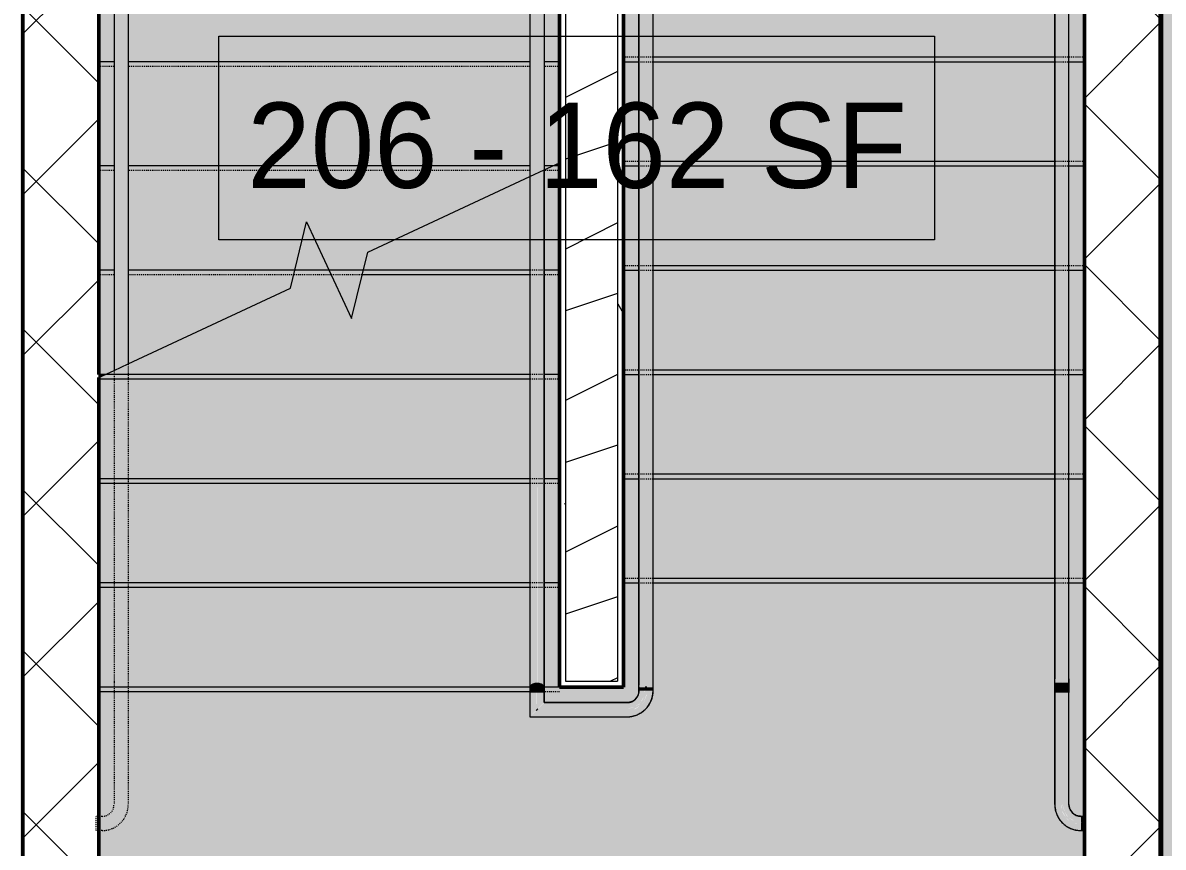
# Model space of a CAD drawing. Header units: inches. Extents: x -4218 to -1814, y 9706 to 12426.
# Drawn here: x -2640.3 to -2520, y 10052.7 to 10139.7 of the extents above; entities that cross this region are included whole.
import ezdxf

# ---------------------------------------------------------------- set-up
doc = ezdxf.new("R2010")
doc.units = ezdxf.units.IN
doc.header["$MEASUREMENT"] = 0
doc.linetypes.add('Overhead 1_16_', pattern=[0.101562, 0.0625, -0.039062])
for name, color, linetype, lineweight in [('0-1', 7, 'Continuous', 5), ('0-5', 7, 'Continuous', 9), ('A-AREA-IDEN', 2, 'Continuous', 9), ('A-FLOR-HRAL-1', 7, 'Continuous', 9), ('A-FLOR-HRAL-4', 7, 'Overhead 1_16_', 9), ('A-WALL', 113, 'Continuous', 13), ('A-WALL-10', 113, 'Continuous', 5), ('A-WALL-11', 113, 'Continuous', 50), ('A-WALL-3', 250, 'Continuous', 50), ('A-WALL-4', 10, 'Continuous', 13), ('A-WALL-PATT-1', 7, 'Continuous', 9), ('A-WALL-PATT-2', 53, 'Continuous', 9), ('A-WALL-PATT-5', 45, 'Continuous', 9), ('A-WALL-PATT-6', 111, 'Continuous', 9), ('I-WALL-1', 250, 'Continuous', 50), ('S-STRS-1', 41, 'Continuous', 5), ('S-STRS-2', 21, 'Continuous', 5), ('S-STRS-3', 7, 'Continuous', 9), ('S-STRS-4', 7, 'Overhead 1_16_', 9), ('S-STRS-MBND-1', 7, 'Overhead 1_16_', 9), ('S-STRS-MBND-2', 7, 'Continuous', 9)]:
    doc.layers.add(name, color=color, linetype=linetype, lineweight=lineweight)
doc.styles.add('Century Gothic', font='ufonts.com_century-gothic.ttf', dxfattribs={"height": 9})
pattern_1 = [(45, (0, 0), (-8.485281, 8.485281), []), (135, (0, 0), (-8.485281, -8.485281), [])]
pattern_2 = [(0, (0, 0), (30.72, 7.68), [1.267, -21.773, 1.267, -21.773, -122.88]), (0, (0, 0), (30.72, 7.68), [-46.08, 1.267, -44.813, 1.267, -21.773, -53.76]), (0, (0, 0), (30.72, 7.68), [-115.2, 1.267, -14.093, 1.267, -37.133]), (120, (11.52, 3.84), (-22.011075, 22.7643004), [1.267, -21.773, 1.267, -21.773, -122.88]), (120, (11.52, 3.84), (-22.011075, 22.7643004), [-46.08, 1.267, -44.813, 1.267, -21.773, -53.76]), (120, (11.52, 3.84), (-22.011075, 22.7643004), [-115.2, 1.267, -14.093, 1.267, -37.133]), (240, (15.36, 19.2), (-8.708925, -30.4443004), [1.267, -21.773, 1.267, -21.773, -122.88]), (240, (15.36, 19.2), (-8.708925, -30.4443004), [-46.08, 1.267, -44.813, 1.267, -21.773, -53.76]), (240, (15.36, 19.2), (-8.708925, -30.4443004), [-115.2, 1.267, -14.093, 1.267, -37.133])]

# ---------------------------------------------------------------- blocks, each defined once
blk = doc.blocks.new('Top Rail Type - Top Rail_Internal_-2385019-FLOOR PLAN - 2ND FLOOR')
at = {"layer": 'A-FLOR-HRAL-1'}
for points in [[(-2574.57, 10080.59), (-2574.5, 10080.59), (-2574.5, 10179.11), (-2573.82, 10179.12), (-2573.85, 10179.4), (-2574.04, 10179.22), (-2574.38, 10179.12), (-2574.77, 10179.12), (-2575.1, 10179.22), (-2575.3, 10179.4), (-2575.32, 10179.4), (-2575.3, 10179.11), (-2574.65, 10179.11), (-2574.65, 10080.59)], [(-2574.57, 10069.59), (-2574.5, 10069.63), (-2574.5, 10080.59), (-2574.65, 10080.59), (-2574.65, 10069.59)], [(-2585.34, 10069.02), (-2585.32, 10069.02), (-2585.39, 10069.83), (-2585.54, 10069.96), (-2585.88, 10070.06), (-2586.27, 10070.06), (-2586.6, 10069.96), (-2586.8, 10069.78), (-2586.82, 10069.59), (-2586.76, 10069.02), (-2585.35, 10069.02)], [(-2586.16, 10067.12), (-2585.98, 10067.33), (-2585.98, 10069.02), (-2586.16, 10069.02), (-2586.16, 10067.15)], [(-2574.49, 10069.21), (-2574.5, 10069.59), (-2574.66, 10069.59), (-2574.63, 10069.21), (-2574.57, 10069.21)], [(-2576.57, 10067.12), (-2576.57, 10067.31), (-2585.98, 10067.31), (-2586.16, 10067.12), (-2577.77, 10067.12)]]:
    blk.add_hatch(color=256, dxfattribs=at).paths.add_polyline_path(points, flags=0)
h = blk.add_hatch(color=256, dxfattribs=at)
h.paths.add_polyline_path([(-2585.7, 10070.07), (-2586, 10070.07), (-2586, 10123.86), (-2586.15, 10123.78), (-2586.15, 10070.07), (-2586.82, 10070.06), (-2586.8, 10069.78), (-2586.6, 10069.96), (-2586.27, 10070.06), (-2585.88, 10070.06), (-2585.7, 10070.02)], flags=0)
h.paths.add_polyline_path([(-2585.32, 10069.68), (-2585.35, 10070.07), (-2585.7, 10070.06), (-2585.7, 10070.02), (-2585.42, 10069.88), (-2585.35, 10069.78)], flags=0)
h = blk.add_hatch(color=256, dxfattribs=at)
h.paths.add_polyline_path([(-2574.63, 10067.27), (-2574.31, 10067.72), (-2574.62, 10067.29)], flags=0)
h.paths.add_polyline_path([(-2575.52, 10066.67), (-2574.7, 10067.21), (-2574.97, 10067.04), (-2575.51, 10066.68)], flags=0)
h.paths.add_polyline_path([(-2576.26, 10067.13), (-2576.05, 10067.16), (-2575.16, 10067.65), (-2575.15, 10067.67), (-2574.79, 10068.07), (-2574.76, 10068.19), (-2574.49, 10068.9), (-2574.49, 10069.21), (-2574.66, 10069.21), (-2574.88, 10068.41), (-2575.01, 10068.16), (-2575.09, 10068.07), (-2575.26, 10067.79), (-2575.79, 10067.52), (-2576.13, 10067.39), (-2576.34, 10067.36), (-2576.57, 10067.31), (-2576.57, 10067.13), (-2576.26, 10067.13)], flags=0)
for p, q in [((-2575.32, 10179.5), (-2575.32, 10080.98)), ((-2573.82, 10080.98), (-2573.82, 10179.5)), ((-2586.82, 10123.47), (-2586.82, 10069.68)), ((-2585.32, 10069.68), (-2585.32, 10124.17)), ((-2575.32, 10080.98), (-2575.32, 10069.8)), ((-2573.82, 10069.8), (-2573.82, 10080.98)), ((-2586.82, 10069.02), (-2586.82, 10066.46)), ((-2585.32, 10067.96), (-2585.32, 10069.02)), ((-2575.32, 10069.61), (-2575.32, 10069.21)), ((-2573.82, 10069.21), (-2573.82, 10069.61)), ((-2576.57, 10067.96), (-2585.32, 10067.96)), ((-2586.82, 10066.46), (-2576.57, 10066.46))]:
    blk.add_line(p, q, dxfattribs=at)
at = {"layer": 'A-FLOR-HRAL-1', "flags": 128}
for points in [[(-2586.82, 10069.68), (-2586.82, 10069.64), (-2586.82, 10069.59), (-2586.82, 10069.55), (-2586.82, 10069.5), (-2586.82, 10069.45), (-2586.82, 10069.41), (-2586.82, 10069.36), (-2586.82, 10069.31), (-2586.82, 10069.26), (-2586.82, 10069.21), (-2586.82, 10069.16), (-2586.82, 10069.11), (-2586.82, 10069.06), (-2586.82, 10069.02)], [(-2585.32, 10069.02), (-2585.32, 10069.07), (-2585.32, 10069.12), (-2585.32, 10069.17), (-2585.32, 10069.22), (-2585.32, 10069.27), (-2585.32, 10069.32), (-2585.32, 10069.37), (-2585.32, 10069.41), (-2585.32, 10069.46), (-2585.32, 10069.51), (-2585.32, 10069.55), (-2585.32, 10069.6), (-2585.32, 10069.64), (-2585.32, 10069.68)], [(-2576.57, 10066.46), (-2576.46, 10066.47), (-2576.35, 10066.47), (-2576.24, 10066.48), (-2576.14, 10066.5), (-2576.03, 10066.52), (-2575.92, 10066.54), (-2575.81, 10066.57), (-2575.71, 10066.6), (-2575.6, 10066.64), (-2575.5, 10066.68), (-2575.4, 10066.73), (-2575.3, 10066.78), (-2575.21, 10066.83), (-2575.11, 10066.88), (-2575.02, 10066.94), (-2574.93, 10067.01), (-2574.84, 10067.08), (-2574.76, 10067.15), (-2574.68, 10067.22), (-2574.6, 10067.3), (-2574.53, 10067.38), (-2574.45, 10067.46), (-2574.39, 10067.55), (-2574.32, 10067.64), (-2574.26, 10067.73), (-2574.2, 10067.82), (-2574.15, 10067.92), (-2574.1, 10068.02), (-2574.05, 10068.12), (-2574.01, 10068.22), (-2573.97, 10068.32), (-2573.94, 10068.43), (-2573.91, 10068.53), (-2573.88, 10068.64), (-2573.86, 10068.75), (-2573.85, 10068.86), (-2573.84, 10068.97), (-2573.83, 10069.07), (-2573.82, 10069.18), (-2573.82, 10069.21)], [(-2575.32, 10069.21), (-2575.32, 10069.16), (-2575.33, 10069.11), (-2575.33, 10069.06), (-2575.34, 10069.02), (-2575.35, 10068.97), (-2575.36, 10068.92), (-2575.37, 10068.87), (-2575.39, 10068.82), (-2575.4, 10068.77), (-2575.42, 10068.73), (-2575.44, 10068.68), (-2575.46, 10068.64), (-2575.49, 10068.59), (-2575.51, 10068.55), (-2575.54, 10068.51), (-2575.57, 10068.47), (-2575.6, 10068.43), (-2575.63, 10068.39), (-2575.67, 10068.35), (-2575.7, 10068.32), (-2575.74, 10068.28), (-2575.78, 10068.25), (-2575.82, 10068.22), (-2575.86, 10068.19), (-2575.9, 10068.16), (-2575.94, 10068.14), (-2575.98, 10068.11), (-2576.03, 10068.09), (-2576.07, 10068.07), (-2576.12, 10068.05), (-2576.17, 10068.03), (-2576.22, 10068.02), (-2576.26, 10068), (-2576.31, 10067.99), (-2576.36, 10067.98), (-2576.41, 10067.98), (-2576.46, 10067.97), (-2576.51, 10067.97), (-2576.56, 10067.96), (-2576.57, 10067.96)]]:
    blk.add_lwpolyline(points, dxfattribs=at)
at = {"layer": 'A-FLOR-HRAL-1'}
blk.add_open_spline([(-2574.5, 10069.59), (-2574.52, 10069.59), (-2574.57, 10069.59), (-2574.63, 10069.59), (-2574.65, 10069.59)], degree=3, dxfattribs=at)
blk.add_open_spline([(-2586.17, 10067.12), (-2586.15, 10067.14), (-2586.12, 10067.17), (-2586.07, 10067.21), (-2586.03, 10067.26), (-2586, 10067.29), (-2585.98, 10067.31)], degree=3, knots=[0.46086968, 0.46086968, 0.46086968, 0.46086968, 0.47916667, 0.5, 0.52083333, 0.53913032, 0.53913032, 0.53913032, 0.53913032], dxfattribs=at)
blk = doc.blocks.new('Top Rail Type - Top Rail_Internal_-V248-FLOOR PLAN - 2ND FLOOR')
at = {"layer": 'A-FLOR-HRAL-1'}
h = blk.add_hatch(color=256, dxfattribs=at)
h.paths.add_polyline_path([(-2573.82, 10069.59), (-2573.82, 10179.11), (-2574.5, 10179.11), (-2574.5, 10069.59), (-2574.38, 10069.59)], flags=0)
h.paths.add_polyline_path([(-2574.65, 10069.59), (-2574.67, 10179.11), (-2575.32, 10179.11), (-2575.32, 10069.59), (-2574.77, 10069.59)], flags=0)
h = blk.add_hatch(color=256, dxfattribs=at)
h.paths.add_polyline_path([(-2586.15, 10070.07), (-2586.15, 10123.78), (-2586.82, 10123.47), (-2586.82, 10070.07), (-2586.16, 10070.07)], flags=0)
h.paths.add_polyline_path([(-2585.32, 10070.07), (-2585.32, 10124.17), (-2586, 10123.86), (-2585.98, 10070.07)], flags=0)
h = blk.add_hatch(color=256, dxfattribs=at)
h.paths.add_polyline_path([(-2586.82, 10066.46), (-2586.16, 10067.15), (-2586.17, 10069.02), (-2586.82, 10069.02), (-2586.82, 10066.5)], flags=0)
h.paths.add_polyline_path([(-2585.98, 10067.31), (-2585.32, 10067.99), (-2585.32, 10069.02), (-2585.98, 10069.02), (-2585.98, 10067.33)], flags=0)
h = blk.add_hatch(color=256, dxfattribs=at)
h.paths.add_polyline_path([(-2576.57, 10066.46), (-2575.51, 10066.68), (-2574.62, 10067.29), (-2574.03, 10068.16), (-2573.82, 10069.21), (-2574.49, 10069.21), (-2574.52, 10068.69), (-2574.76, 10068.19), (-2574.73, 10068.16), (-2574.94, 10067.87), (-2575.49, 10067.41), (-2575.67, 10067.32), (-2575.84, 10067.26), (-2576.13, 10067.13), (-2576.57, 10067.13), (-2576.57, 10066.56)], flags=0)
h.paths.add_polyline_path([(-2576.57, 10067.31), (-2575.79, 10067.52), (-2575.22, 10067.86), (-2574.77, 10068.66), (-2574.73, 10068.8), (-2574.7, 10069.04), (-2574.7, 10069.21), (-2575.32, 10069.21), (-2575.49, 10068.59), (-2575.95, 10068.13), (-2576.57, 10067.96), (-2576.57, 10067.35)], flags=0)
h = blk.add_hatch(color=256, dxfattribs=at)
h.paths.add_polyline_path([(-2574.38, 10069.21), (-2573.82, 10069.21), (-2573.82, 10069.59), (-2574.49, 10069.59), (-2574.49, 10069.21)], flags=0)
h.paths.add_polyline_path([(-2574.66, 10069.21), (-2574.66, 10069.59), (-2575.32, 10069.59), (-2575.32, 10069.21), (-2574.7, 10069.21)], flags=0)
h = blk.add_hatch(color=256, dxfattribs=at)
h.paths.add_polyline_path([(-2577.77, 10066.46), (-2576.57, 10066.46), (-2576.57, 10067.12), (-2586.16, 10067.12), (-2586.82, 10066.46), (-2580.55, 10066.46)], flags=0)
h.paths.add_polyline_path([(-2585.98, 10067.31), (-2576.57, 10067.31), (-2576.57, 10067.96), (-2585.32, 10067.96)], flags=0)
for p, q in [((-2575.32, 10069.59), (-2575.32, 10179.11)), ((-2573.82, 10069.59), (-2573.82, 10179.11)), ((-2586.82, 10123.47), (-2586.82, 10070.07)), ((-2585.32, 10124.17), (-2585.32, 10070.07)), ((-2586.82, 10070.07), (-2586.82, 10069.02)), ((-2586.82, 10069.02), (-2586.82, 10066.46)), ((-2585.32, 10070.07), (-2585.32, 10069.02)), ((-2585.32, 10069.02), (-2585.32, 10067.96)), ((-2575.32, 10069.21), (-2575.32, 10069.59)), ((-2573.82, 10069.21), (-2573.82, 10069.59)), ((-2585.32, 10067.96), (-2576.57, 10067.96)), ((-2586.82, 10066.46), (-2576.57, 10066.46))]:
    blk.add_line(p, q, dxfattribs=at)
for radius in [2.75, 1.25]:
    blk.add_arc((-2576.57, 10069.21), radius, 270, 0, dxfattribs=at)
blk = doc.blocks.new('Top Rail Type - Top Rail_Internal_-V252-FLOOR PLAN - 2ND FLOOR')
at = {"layer": 'A-FLOR-HRAL-1'}
blk.add_hatch(color=256, dxfattribs=at).paths.add_polyline_path([(-2586.82, 10123.47), (-2585.32, 10124.17), (-2585.32, 10179.1), (-2586, 10179.09), (-2585.97, 10160.57), (-2586.18, 10160.59), (-2586.15, 10178.76), (-2586.17, 10179.1), (-2586.82, 10179.1), (-2586.82, 10124.04)], flags=0)
for p, q in [((-2586.82, 10179.1), (-2586.82, 10123.47)), ((-2585.32, 10179.1), (-2585.32, 10124.17)), ((-2586.82, 10123.47), (-2585.32, 10124.17))]:
    blk.add_line(p, q, dxfattribs=at)
at = {"layer": 'A-FLOR-HRAL-4'}
for p, q in [((-2575.32, 10069.59), (-2575.32, 10168.1)), ((-2573.82, 10069.59), (-2573.82, 10168.1)), ((-2586.82, 10123.47), (-2586.82, 10070.08)), ((-2585.32, 10124.17), (-2585.32, 10070.08)), ((-2586.82, 10070.08), (-2586.82, 10069.01)), ((-2586.82, 10069.01), (-2586.82, 10066.46)), ((-2585.32, 10070.08), (-2585.32, 10069.01)), ((-2585.32, 10069.01), (-2585.32, 10067.96)), ((-2575.32, 10069.21), (-2575.32, 10069.59)), ((-2573.82, 10069.21), (-2573.82, 10069.59)), ((-2585.32, 10067.96), (-2576.57, 10067.96)), ((-2586.82, 10066.46), (-2576.57, 10066.46))]:
    blk.add_line(p, q, dxfattribs=at)
for radius in [2.75, 1.25]:
    blk.add_arc((-2576.57, 10069.21), radius, 270, 0, dxfattribs=at)
blk = doc.blocks.new('Top Rail Type - Top Rail_Internal_-V253-FLOOR PLAN - 2ND FLOOR')
at = {"layer": 'A-FLOR-HRAL-1'}
blk.add_hatch(color=256, dxfattribs=at).paths.add_polyline_path([(-2630.7, 10103.01), (-2629.2, 10103.71), (-2629.2, 10179.1), (-2629.87, 10179.09), (-2629.84, 10160.57), (-2630.06, 10160.58), (-2630.03, 10178.76), (-2630.05, 10179.1), (-2630.7, 10179.1), (-2630.7, 10108.38)], flags=0)
for p, q in [((-2630.7, 10179.1), (-2630.7, 10103.01)), ((-2629.2, 10179.1), (-2629.2, 10103.71)), ((-2630.7, 10103.01), (-2629.2, 10103.71))]:
    blk.add_line(p, q, dxfattribs=at)
at = {"layer": 'A-FLOR-HRAL-4'}
for p, q in [((-2630.7, 10103.01), (-2630.7, 10070.08)), ((-2629.2, 10103.71), (-2629.2, 10070.08)), ((-2630.7, 10070.08), (-2630.7, 10069.01)), ((-2630.7, 10069.01), (-2630.7, 10057.21)), ((-2629.2, 10070.08), (-2629.2, 10069.01)), ((-2629.2, 10069.01), (-2629.2, 10057.21)), ((-2632.57, 10054.46), (-2632.57, 10055.96)), ((-2631.95, 10055.96), (-2632.57, 10055.96)), ((-2631.95, 10054.46), (-2632.57, 10054.46))]:
    blk.add_line(p, q, dxfattribs=at)
for radius in [1.25, 2.75]:
    blk.add_arc((-2631.95, 10057.21), radius, 270, 0, dxfattribs=at)
blk = doc.blocks.new('Top Rail Type - Top Rail_Internal_-2374953-FLOOR PLAN - 2ND FLOOR')
at = {"layer": 'A-FLOR-HRAL-1'}
for points in [[(-2530.7, 10070.07), (-2530.62, 10070.09), (-2530.62, 10179.11), (-2529.95, 10179.12), (-2529.97, 10179.4), (-2530.17, 10179.22), (-2530.5, 10179.12), (-2530.89, 10179.12), (-2531.23, 10179.22), (-2531.42, 10179.4), (-2531.45, 10179.4), (-2531.42, 10179.11), (-2530.78, 10179.11), (-2530.78, 10070.08)], [(-2529.95, 10069.02), (-2529.99, 10070.07), (-2531.45, 10070.07), (-2531.42, 10069.02), (-2529.96, 10069.02)], [(-2530.61, 10057.21), (-2530.61, 10069.02), (-2530.79, 10069.02), (-2530.79, 10057.21), (-2530.7, 10057.21)], [(-2528.99, 10055.12), (-2528.7, 10055.13), (-2528.7, 10055.31), (-2529.5, 10055.52), (-2529.78, 10055.68), (-2529.95, 10055.8), (-2530.17, 10055.98), (-2530.39, 10056.43), (-2530.52, 10056.77), (-2530.55, 10056.97), (-2530.64, 10057.21), (-2530.78, 10057.21), (-2530.75, 10056.68), (-2530.26, 10055.8), (-2530.24, 10055.79), (-2529.85, 10055.44), (-2529.72, 10055.4), (-2529.01, 10055.12)], [(-2528.37, 10055.12), (-2528.32, 10055.14), (-2528.32, 10055.31), (-2528.7, 10055.27), (-2528.7, 10055.12)]]:
    blk.add_hatch(color=256, dxfattribs=at).paths.add_polyline_path(points, flags=0)
for p, q in [((-2531.45, 10179.5), (-2531.45, 10070.47)), ((-2529.95, 10070.47), (-2529.95, 10179.5)), ((-2531.45, 10069.02), (-2531.45, 10057.21)), ((-2529.95, 10057.21), (-2529.95, 10069.02)), ((-2528.32, 10055.96), (-2528.7, 10055.96)), ((-2528.7, 10054.46), (-2528.32, 10054.46))]:
    blk.add_line(p, q, dxfattribs=at)
at = {"layer": 'A-FLOR-HRAL-1', "flags": 128}
for points in [[(-2531.45, 10069.02), (-2531.45, 10069.13), (-2531.45, 10069.24), (-2531.45, 10069.35), (-2531.45, 10069.46), (-2531.45, 10069.57), (-2531.45, 10069.67), (-2531.45, 10069.78), (-2531.45, 10069.89), (-2531.45, 10069.99), (-2531.45, 10070.09), (-2531.45, 10070.19), (-2531.45, 10070.29), (-2531.45, 10070.39), (-2531.45, 10070.47)], [(-2529.95, 10070.47), (-2529.95, 10070.37), (-2529.95, 10070.28), (-2529.95, 10070.18), (-2529.95, 10070.08), (-2529.95, 10069.97), (-2529.95, 10069.87), (-2529.95, 10069.76), (-2529.95, 10069.66), (-2529.95, 10069.55), (-2529.95, 10069.44), (-2529.95, 10069.33), (-2529.95, 10069.22), (-2529.95, 10069.11), (-2529.95, 10069.02)], [(-2531.45, 10057.21), (-2531.45, 10057.1), (-2531.44, 10056.99), (-2531.43, 10056.89), (-2531.41, 10056.78), (-2531.39, 10056.67), (-2531.37, 10056.56), (-2531.34, 10056.45), (-2531.31, 10056.35), (-2531.27, 10056.25), (-2531.23, 10056.14), (-2531.19, 10056.04), (-2531.14, 10055.94), (-2531.09, 10055.85), (-2531.03, 10055.75), (-2530.97, 10055.66), (-2530.9, 10055.57), (-2530.84, 10055.49), (-2530.77, 10055.4), (-2530.69, 10055.32), (-2530.61, 10055.24), (-2530.53, 10055.17), (-2530.45, 10055.09), (-2530.36, 10055.03), (-2530.28, 10054.96), (-2530.18, 10054.9), (-2530.09, 10054.84), (-2529.99, 10054.79), (-2529.9, 10054.74), (-2529.8, 10054.69), (-2529.7, 10054.65), (-2529.59, 10054.61), (-2529.49, 10054.58), (-2529.38, 10054.55), (-2529.27, 10054.53), (-2529.17, 10054.5), (-2529.06, 10054.49), (-2528.95, 10054.48), (-2528.84, 10054.47), (-2528.73, 10054.46), (-2528.7, 10054.46)], [(-2528.7, 10055.96), (-2528.75, 10055.97), (-2528.8, 10055.97), (-2528.85, 10055.97), (-2528.9, 10055.98), (-2528.95, 10055.99), (-2529, 10056), (-2529.04, 10056.01), (-2529.09, 10056.03), (-2529.14, 10056.04), (-2529.19, 10056.06), (-2529.23, 10056.08), (-2529.28, 10056.11), (-2529.32, 10056.13), (-2529.36, 10056.16), (-2529.4, 10056.18), (-2529.45, 10056.21), (-2529.48, 10056.24), (-2529.52, 10056.27), (-2529.56, 10056.31), (-2529.6, 10056.34), (-2529.63, 10056.38), (-2529.66, 10056.42), (-2529.69, 10056.46), (-2529.72, 10056.5), (-2529.75, 10056.54), (-2529.78, 10056.58), (-2529.8, 10056.63), (-2529.82, 10056.67), (-2529.84, 10056.72), (-2529.86, 10056.76), (-2529.88, 10056.81), (-2529.9, 10056.86), (-2529.91, 10056.9), (-2529.92, 10056.95), (-2529.93, 10057), (-2529.94, 10057.05), (-2529.94, 10057.1), (-2529.95, 10057.15), (-2529.95, 10057.2), (-2529.95, 10057.21)]]:
    blk.add_lwpolyline(points, dxfattribs=at)
blk = doc.blocks.new('Top Rail Type - Top Rail_Internal_-V257-FLOOR PLAN - 2ND FLOOR')
at = {"layer": 'A-FLOR-HRAL-1'}
h = blk.add_hatch(color=256, dxfattribs=at)
h.paths.add_polyline_path([(-2530.8, 10070.07), (-2530.78, 10070.07), (-2530.79, 10179.11), (-2531.45, 10179.11), (-2531.45, 10070.07)], flags=0)
h.paths.add_polyline_path([(-2530.62, 10070.07), (-2529.95, 10070.07), (-2529.95, 10179.11), (-2530.62, 10179.11), (-2530.62, 10070.47)], flags=0)
h = blk.add_hatch(color=256, dxfattribs=at)
h.paths.add_polyline_path([(-2531.45, 10057.21), (-2530.79, 10057.21), (-2530.8, 10069.02), (-2531.45, 10069.02), (-2531.45, 10058.11)], flags=0)
h.paths.add_polyline_path([(-2530.55, 10057.21), (-2529.95, 10057.21), (-2529.95, 10069.02), (-2530.61, 10069.02), (-2530.61, 10057.21), (-2530.56, 10057.21)], flags=0)
h = blk.add_hatch(color=256, dxfattribs=at)
h.paths.add_polyline_path([(-2528.7, 10054.46), (-2528.7, 10055.12), (-2529.23, 10055.16), (-2529.23, 10055.2), (-2530.02, 10055.56), (-2530.34, 10055.91), (-2530.58, 10056.27), (-2530.65, 10056.48), (-2530.78, 10056.8), (-2530.78, 10057.21), (-2531.45, 10057.21), (-2531.23, 10056.15), (-2530.64, 10055.27), (-2529.75, 10054.67), (-2529.01, 10054.53)], flags=0)
h.paths.add_polyline_path([(-2528.7, 10055.31), (-2528.7, 10055.96), (-2529.32, 10056.13), (-2529.78, 10056.59), (-2529.95, 10057.21), (-2530.61, 10057.21), (-2530.39, 10056.43), (-2530.05, 10055.86), (-2529.25, 10055.41), (-2529.14, 10055.38), (-2528.87, 10055.34)], flags=0)
h = blk.add_hatch(color=256, dxfattribs=at)
h.paths.add_polyline_path([(-2528.7, 10054.46), (-2528.32, 10054.46), (-2528.32, 10055.12), (-2528.7, 10055.12), (-2528.7, 10054.6)], flags=0)
h.paths.add_polyline_path([(-2528.32, 10055.31), (-2528.32, 10055.96), (-2528.7, 10055.96), (-2528.7, 10055.31), (-2528.4, 10055.31)], flags=0)
for p, q in [((-2531.45, 10070.07), (-2531.45, 10179.11)), ((-2529.95, 10070.07), (-2529.95, 10179.11)), ((-2531.45, 10069.02), (-2531.45, 10070.07)), ((-2531.45, 10057.21), (-2531.45, 10069.02)), ((-2529.95, 10069.02), (-2529.95, 10070.07)), ((-2529.95, 10057.21), (-2529.95, 10069.02)), ((-2528.32, 10055.96), (-2528.7, 10055.96)), ((-2528.32, 10054.46), (-2528.7, 10054.46))]:
    blk.add_line(p, q, dxfattribs=at)
for radius in [2.75, 1.25]:
    blk.add_arc((-2528.7, 10057.21), radius, 180, 270, dxfattribs=at)
blk = doc.blocks.new('CTR - 1st Phase -Stairs _ Elevators_rvt-1-FLOOR PLAN - 2ND FLOOR')
at = {"layer": 'A-WALL-PATT-1'}
h = blk.add_hatch(dxfattribs=at)
h.set_pattern_fill('FP_1', color=256, style=0, pattern_type=2)
h.set_pattern_definition(pattern_2)
h.paths.add_polyline_path([(-2583.7, 10069.59), (-2583.07, 10069.59), (-2583.07, 10191.21), (-2583.7, 10191.21), (-2583.7, 10078.22)], flags=0)
h = blk.add_hatch(dxfattribs=at)
h.set_pattern_fill('FP_1', color=256, style=0, pattern_type=2)
h.set_pattern_definition(pattern_2)
h.paths.add_polyline_path([(-2583.07, 10069.59), (-2576.95, 10069.59), (-2576.95, 10191.21), (-2583.07, 10191.21), (-2583.07, 10190.59), (-2577.57, 10190.59), (-2577.57, 10070.21), (-2583.07, 10070.21)], flags=0)
at = {"layer": 'A-WALL-PATT-2'}
h = blk.add_hatch(dxfattribs=at)
h.set_pattern_fill('FP_48', color=256, style=0, pattern_type=2)
h.set_pattern_definition([(216.87, (6.397, 15.994), (47.9809429, 31.9870857), [7.997, -71.971]), (206.565, (15.994, 11.196), (-15.993714, -15.9941327), [17.881, -17.881]), (198.435, (15.994, 3.199), (-31.9867405, -15.9938803), [10.115, -40.461])])
h.paths.add_polyline_path([(-2577.57, 10070.21), (-2577.57, 10190.59), (-2583.07, 10190.59), (-2583.07, 10070.21), (-2577.77, 10070.21)], flags=0)
at = {"layer": 'A-WALL-PATT-5'}
h = blk.add_hatch(dxfattribs=at)
h.set_pattern_fill('FP_47', color=256, style=0, pattern_type=2)
h.set_pattern_definition(pattern_1)
h.paths.add_polyline_path([(-2632.32, 10021.59), (-2632.32, 10253.59), (-2640.32, 10253.59), (-2640.32, 10021.59)], flags=0)
h = blk.add_hatch(dxfattribs=at)
h.set_pattern_fill('FP_47', color=256, style=0, pattern_type=2)
h.set_pattern_definition(pattern_1)
h.paths.add_polyline_path([(-2520.32, 10021.59), (-2520.32, 10253.59), (-2528.32, 10253.59), (-2528.32, 10021.59)], flags=0)
at = {"layer": 'S-STRS-1'}
h = blk.add_hatch(color=256, dxfattribs=at)
h.paths.add_polyline_path([(-2619.98, 10021.59), (-2528.32, 10021.59), (-2528.32, 10054.46), (-2528.83, 10054.49), (-2529.85, 10054.73), (-2530.56, 10055.2), (-2530.72, 10055.37), (-2530.96, 10055.72), (-2531.26, 10056.26), (-2531.45, 10057.21), (-2531.45, 10080.59), (-2573.82, 10080.59), (-2573.85, 10069.09), (-2574.09, 10068.06), (-2574.59, 10067.32), (-2574.78, 10067.14), (-2575.08, 10066.95), (-2575.62, 10066.65), (-2576.57, 10066.46), (-2586.82, 10066.5), (-2586.82, 10069.59), (-2632.32, 10069.59), (-2632.32, 10021.59)], flags=0)
h.paths.add_polyline_path([(-2528.7, 10055.96), (-2528.32, 10056.01), (-2528.32, 10080.59), (-2529.95, 10080.59), (-2529.91, 10057.05), (-2529.72, 10056.53), (-2529.24, 10056.11), (-2528.86, 10056.01)], flags=0)
h.paths.add_polyline_path([(-2577.77, 10067.96), (-2576.41, 10068.01), (-2575.89, 10068.19), (-2575.47, 10068.67), (-2575.32, 10069.21), (-2575.32, 10080.59), (-2576.95, 10080.59), (-2576.95, 10069.59), (-2585.33, 10069.59), (-2585.32, 10069.02), (-2585.32, 10067.96), (-2578.82, 10067.96)], flags=0)
at = {"layer": 'S-STRS-2'}
h = blk.add_hatch(color=256, dxfattribs=at)
h.paths.add_polyline_path([(-2632.32, 10135.59), (-2630.7, 10135.59), (-2630.7, 10146.59), (-2632.32, 10146.59)], flags=0)
h.paths.add_polyline_path([(-2629.2, 10135.59), (-2586.82, 10135.59), (-2586.82, 10146.59), (-2629.2, 10146.59)], flags=0)
h.paths.add_polyline_path([(-2583.7, 10135.59), (-2583.7, 10146.59), (-2585.32, 10146.59), (-2585.32, 10135.59), (-2584.42, 10135.59)], flags=0)
h = blk.add_hatch(color=256, dxfattribs=at)
h.paths.add_polyline_path([(-2569.33, 10135.59), (-2531.45, 10135.59), (-2531.45, 10146.59), (-2573.82, 10146.59), (-2573.82, 10135.59)], flags=0)
h.paths.add_polyline_path([(-2575.32, 10135.59), (-2575.32, 10146.59), (-2576.95, 10146.59), (-2576.95, 10135.59)], flags=0)
h.paths.add_polyline_path([(-2528.32, 10135.59), (-2528.32, 10146.59), (-2529.95, 10146.59), (-2529.95, 10135.59)], flags=0)
h = blk.add_hatch(color=256, dxfattribs=at)
h.paths.add_polyline_path([(-2619.98, 10124.59), (-2586.82, 10124.59), (-2586.82, 10135.59), (-2629.2, 10135.59), (-2629.2, 10124.59)], flags=0)
h.paths.add_polyline_path([(-2630.7, 10124.59), (-2630.7, 10135.59), (-2632.32, 10135.59), (-2632.32, 10124.59)], flags=0)
h.paths.add_polyline_path([(-2584.42, 10124.59), (-2583.7, 10124.93), (-2583.7, 10135.59), (-2585.32, 10135.59), (-2585.32, 10124.59)], flags=0)
h = blk.add_hatch(color=256, dxfattribs=at)
h.paths.add_polyline_path([(-2529.95, 10124.59), (-2528.32, 10124.59), (-2528.32, 10135.59), (-2529.95, 10135.59)], flags=0)
h.paths.add_polyline_path([(-2575.32, 10124.59), (-2575.32, 10135.59), (-2576.95, 10135.59), (-2576.95, 10124.59)], flags=0)
h.paths.add_polyline_path([(-2573.82, 10124.59), (-2531.45, 10124.59), (-2531.45, 10135.59), (-2573.82, 10135.59), (-2573.82, 10128.49)], flags=0)
h = blk.add_hatch(color=256, dxfattribs=at)
h.paths.add_polyline_path([(-2608.01, 10113.59), (-2604.4, 10113.59), (-2603.93, 10115.49), (-2586.82, 10123.47), (-2586.82, 10124.59), (-2629.2, 10124.59), (-2629.2, 10113.59), (-2611.63, 10113.59), (-2610.39, 10118.69), (-2608.9, 10115.49)], flags=0)
h.paths.add_polyline_path([(-2631.6, 10113.59), (-2630.7, 10113.59), (-2630.7, 10124.59), (-2632.32, 10124.59), (-2632.32, 10113.59)], flags=0)
h.paths.add_polyline_path([(-2585.32, 10124.17), (-2584.42, 10124.59), (-2585.32, 10124.59), (-2585.32, 10124.38)], flags=0)
h = blk.add_hatch(color=256, dxfattribs=at)
h.paths.add_polyline_path([(-2586.82, 10113.59), (-2586.82, 10123.47), (-2603.93, 10115.49), (-2604.4, 10113.59), (-2603.13, 10113.59)], flags=0)
h.paths.add_polyline_path([(-2608.01, 10113.59), (-2610.39, 10118.69), (-2611.63, 10113.59), (-2610.39, 10113.59)], flags=0)
h.paths.add_polyline_path([(-2585.32, 10113.59), (-2583.7, 10113.59), (-2583.7, 10124.59), (-2584.42, 10124.59), (-2585.32, 10124.17), (-2585.32, 10118.43)], flags=0)
for points in [[(-2583.7, 10124.59), (-2583.7, 10124.93), (-2584.42, 10124.59)], [(-2632.32, 10102.25), (-2631.6, 10102.59), (-2632.32, 10102.59)]]:
    blk.add_hatch(color=256, dxfattribs=at).paths.add_polyline_path(points, flags=0)
h = blk.add_hatch(color=256, dxfattribs=at)
h.paths.add_polyline_path([(-2576.95, 10113.59), (-2575.32, 10113.59), (-2575.32, 10124.59), (-2576.95, 10124.59), (-2576.95, 10118.43)], flags=0)
h.paths.add_polyline_path([(-2573.82, 10113.59), (-2531.45, 10113.59), (-2531.45, 10124.59), (-2573.82, 10124.59), (-2573.82, 10118.43)], flags=0)
h.paths.add_polyline_path([(-2528.32, 10113.59), (-2528.32, 10124.59), (-2529.95, 10124.59), (-2529.95, 10113.59)], flags=0)
h = blk.add_hatch(color=256, dxfattribs=at)
h.paths.add_polyline_path([(-2631.6, 10102.59), (-2630.7, 10103.01), (-2630.7, 10113.59), (-2632.32, 10113.59), (-2632.32, 10102.59)], flags=0)
h.paths.add_polyline_path([(-2629.2, 10103.71), (-2612.09, 10111.69), (-2611.63, 10113.59), (-2629.2, 10113.59), (-2629.2, 10108.38)], flags=0)
h.paths.add_polyline_path([(-2605.63, 10108.49), (-2604.4, 10113.59), (-2608.01, 10113.59)], flags=0)
h = blk.add_hatch(color=256, dxfattribs=at)
h.paths.add_polyline_path([(-2631.6, 10102.59), (-2586.82, 10102.59), (-2586.82, 10113.59), (-2604.4, 10113.59), (-2605.63, 10108.49), (-2608.01, 10113.59), (-2611.63, 10113.59), (-2612.09, 10111.69), (-2630.7, 10103.01)], flags=0)
h.paths.add_polyline_path([(-2583.7, 10102.59), (-2583.7, 10113.59), (-2585.32, 10113.59), (-2585.32, 10102.59)], flags=0)
h = blk.add_hatch(color=256, dxfattribs=at)
h.paths.add_polyline_path([(-2576.95, 10102.59), (-2575.32, 10102.59), (-2575.32, 10113.59), (-2576.95, 10113.59), (-2576.95, 10108.38)], flags=0)
h.paths.add_polyline_path([(-2573.82, 10102.59), (-2531.45, 10102.59), (-2531.45, 10113.59), (-2573.82, 10113.59), (-2573.82, 10108.38)], flags=0)
h.paths.add_polyline_path([(-2529.95, 10102.59), (-2528.32, 10102.59), (-2528.32, 10113.59), (-2529.95, 10113.59), (-2529.95, 10108.38)], flags=0)
h = blk.add_hatch(color=256, dxfattribs=at)
h.paths.add_polyline_path([(-2631.6, 10091.59), (-2586.82, 10091.59), (-2586.82, 10102.59), (-2631.6, 10102.59), (-2632.32, 10102.25), (-2632.32, 10091.59)], flags=0)
h.paths.add_polyline_path([(-2583.7, 10091.59), (-2583.7, 10102.59), (-2585.32, 10102.59), (-2585.32, 10091.59)], flags=0)
h = blk.add_hatch(color=256, dxfattribs=at)
h.paths.add_polyline_path([(-2576.95, 10091.59), (-2575.32, 10091.59), (-2575.32, 10102.59), (-2576.95, 10102.59), (-2576.95, 10098.32)], flags=0)
h.paths.add_polyline_path([(-2528.32, 10091.59), (-2528.32, 10102.59), (-2529.95, 10102.59), (-2529.95, 10091.59)], flags=0)
h.paths.add_polyline_path([(-2573.82, 10091.59), (-2531.45, 10091.59), (-2531.45, 10102.59), (-2573.82, 10102.59), (-2573.82, 10098.32)], flags=0)
h = blk.add_hatch(color=256, dxfattribs=at)
h.paths.add_polyline_path([(-2632.32, 10080.59), (-2586.82, 10080.59), (-2586.82, 10091.59), (-2632.32, 10091.59), (-2632.32, 10088.27)], flags=0)
h.paths.add_polyline_path([(-2583.7, 10080.59), (-2583.7, 10091.59), (-2585.32, 10091.59), (-2585.32, 10080.59)], flags=0)
h = blk.add_hatch(color=256, dxfattribs=at)
h.paths.add_polyline_path([(-2575.32, 10080.59), (-2575.32, 10091.59), (-2576.95, 10091.59), (-2576.95, 10080.59)], flags=0)
h.paths.add_polyline_path([(-2573.82, 10080.59), (-2531.45, 10080.59), (-2531.45, 10091.59), (-2573.82, 10091.59), (-2573.82, 10080.88)], flags=0)
h.paths.add_polyline_path([(-2528.32, 10080.59), (-2528.32, 10091.59), (-2529.95, 10091.59), (-2529.95, 10080.59)], flags=0)
h = blk.add_hatch(color=256, dxfattribs=at)
h.paths.add_polyline_path([(-2632.32, 10069.59), (-2586.82, 10069.59), (-2586.82, 10069.78), (-2586.82, 10080.59), (-2632.32, 10080.59)], flags=0)
h.paths.add_polyline_path([(-2583.7, 10069.59), (-2583.7, 10080.59), (-2585.32, 10080.59), (-2585.3, 10069.59)], flags=0)
at = {"layer": 'A-WALL-3'}
for p, q in [((-2640.32, 10253.59), (-2640.32, 10021.59)), ((-2632.32, 10102.59), (-2632.32, 10253.59)), ((-2528.32, 10253.59), (-2528.32, 10021.59)), ((-2520.32, 10021.59), (-2520.32, 10253.59)), ((-2632.32, 10021.59), (-2632.32, 10102.25))]:
    blk.add_line(p, q, dxfattribs=at)
at = {"layer": 'A-WALL-4'}
for p, q in [((-2583.07, 10190.59), (-2583.07, 10070.21)), ((-2577.57, 10190.59), (-2577.57, 10070.21)), ((-2583.07, 10070.21), (-2577.57, 10070.21))]:
    blk.add_line(p, q, dxfattribs=at)
at = {"layer": 'I-WALL-1'}
for p, q in [((-2583.7, 10191.21), (-2583.7, 10069.59)), ((-2576.95, 10069.59), (-2576.95, 10191.21)), ((-2583.7, 10069.59), (-2583.07, 10069.59)), ((-2583.07, 10069.59), (-2577.57, 10069.59)), ((-2577.57, 10069.59), (-2576.95, 10069.59))]:
    blk.add_line(p, q, dxfattribs=at)
at = {"layer": 'S-STRS-3'}
for p, q in [((-2630.7, 10135.59), (-2632.32, 10135.59)), ((-2586.82, 10135.59), (-2629.2, 10135.59)), ((-2583.7, 10135.59), (-2585.32, 10135.59)), ((-2576.95, 10135.59), (-2575.32, 10135.59)), ((-2573.82, 10135.59), (-2531.45, 10135.59)), ((-2529.95, 10135.59), (-2528.32, 10135.59)), ((-2630.7, 10124.59), (-2632.32, 10124.59)), ((-2586.82, 10124.59), (-2629.2, 10124.59)), ((-2584.42, 10124.59), (-2585.32, 10124.59)), ((-2583.7, 10124.59), (-2584.42, 10124.59)), ((-2576.95, 10124.59), (-2575.32, 10124.59)), ((-2573.82, 10124.59), (-2531.45, 10124.59)), ((-2529.95, 10124.59), (-2528.32, 10124.59)), ((-2630.7, 10113.59), (-2632.32, 10113.59)), ((-2611.63, 10113.59), (-2629.2, 10113.59)), ((-2608.01, 10113.59), (-2611.63, 10113.59)), ((-2604.4, 10113.59), (-2608.01, 10113.59)), ((-2586.82, 10113.59), (-2604.4, 10113.59)), ((-2583.7, 10113.59), (-2585.32, 10113.59)), ((-2576.95, 10113.59), (-2575.32, 10113.59)), ((-2573.82, 10113.59), (-2531.45, 10113.59)), ((-2529.95, 10113.59), (-2528.32, 10113.59)), ((-2632.32, 10102.59), (-2632.32, 10102.25)), ((-2631.6, 10102.59), (-2632.32, 10102.59)), ((-2586.82, 10102.59), (-2631.6, 10102.59)), ((-2583.7, 10102.59), (-2585.32, 10102.59)), ((-2576.95, 10102.59), (-2575.32, 10102.59)), ((-2573.82, 10102.59), (-2531.45, 10102.59)), ((-2529.95, 10102.59), (-2528.32, 10102.59)), ((-2586.82, 10091.59), (-2632.32, 10091.59)), ((-2583.7, 10091.59), (-2585.32, 10091.59)), ((-2576.95, 10091.59), (-2575.32, 10091.59)), ((-2573.82, 10091.59), (-2531.45, 10091.59)), ((-2529.95, 10091.59), (-2528.32, 10091.59)), ((-2586.82, 10080.59), (-2632.32, 10080.59)), ((-2583.7, 10080.59), (-2585.32, 10080.59)), ((-2576.95, 10080.59), (-2575.32, 10080.59)), ((-2573.82, 10080.59), (-2531.45, 10080.59)), ((-2529.95, 10080.59), (-2528.32, 10080.59)), ((-2586.82, 10069.59), (-2632.32, 10069.59)), ((-2583.7, 10069.59), (-2585.33, 10069.59))]:
    blk.add_line(p, q, dxfattribs=at)
at = {"layer": 'S-STRS-4'}
for p, q in [((-2576.95, 10136.09), (-2575.32, 10136.09)), ((-2573.82, 10136.09), (-2531.45, 10136.09)), ((-2529.95, 10136.09), (-2528.32, 10136.09)), ((-2630.7, 10135.09), (-2632.32, 10135.09)), ((-2586.82, 10135.09), (-2629.2, 10135.09)), ((-2583.7, 10135.09), (-2585.32, 10135.09)), ((-2576.95, 10125.09), (-2575.32, 10125.09)), ((-2573.82, 10125.09), (-2531.45, 10125.09)), ((-2529.95, 10125.09), (-2528.32, 10125.09)), ((-2630.7, 10124.09), (-2632.32, 10124.09)), ((-2586.82, 10124.09), (-2629.2, 10124.09)), ((-2583.7, 10124.09), (-2585.32, 10124.09)), ((-2576.95, 10114.09), (-2575.32, 10114.09)), ((-2573.82, 10114.09), (-2531.45, 10114.09)), ((-2529.95, 10114.09), (-2528.32, 10114.09)), ((-2630.7, 10113.09), (-2632.32, 10113.09)), ((-2611.75, 10113.09), (-2629.2, 10113.09)), ((-2607.78, 10113.09), (-2611.75, 10113.09)), ((-2604.52, 10113.09), (-2607.78, 10113.09)), ((-2586.82, 10113.09), (-2604.52, 10113.09)), ((-2583.7, 10113.09), (-2585.32, 10113.09)), ((-2576.95, 10103.09), (-2575.32, 10103.09)), ((-2573.82, 10103.09), (-2531.45, 10103.09)), ((-2529.95, 10103.09), (-2528.32, 10103.09)), ((-2586.82, 10102.09), (-2632.32, 10102.09)), ((-2583.7, 10102.09), (-2585.32, 10102.09)), ((-2576.95, 10092.09), (-2575.32, 10092.09)), ((-2573.82, 10092.09), (-2531.45, 10092.09)), ((-2529.95, 10092.09), (-2528.32, 10092.09)), ((-2586.82, 10091.09), (-2632.32, 10091.09)), ((-2583.7, 10091.09), (-2585.32, 10091.09)), ((-2576.95, 10081.09), (-2575.32, 10081.09)), ((-2573.82, 10081.09), (-2531.45, 10081.09)), ((-2529.95, 10081.09), (-2528.32, 10081.09)), ((-2586.82, 10080.09), (-2632.32, 10080.09)), ((-2583.7, 10080.09), (-2585.32, 10080.09)), ((-2586.82, 10069.09), (-2632.32, 10069.09)), ((-2583.7, 10069.09), (-2585.33, 10069.09))]:
    blk.add_line(p, q, dxfattribs=at)
at = {"layer": 'S-STRS-MBND-1'}
for p, q in [((-2576.95, 10080.59), (-2576.95, 10168.59)), ((-2528.32, 10080.59), (-2528.32, 10168.59)), ((-2576.95, 10136.09), (-2528.32, 10136.09)), ((-2576.95, 10135.59), (-2528.32, 10135.59)), ((-2583.7, 10124.59), (-2584.42, 10124.59)), ((-2576.95, 10125.09), (-2528.32, 10125.09)), ((-2576.95, 10124.59), (-2528.32, 10124.59)), ((-2583.7, 10124.09), (-2585.49, 10124.09)), ((-2608.01, 10113.59), (-2611.63, 10113.59)), ((-2583.7, 10113.59), (-2604.4, 10113.59)), ((-2576.95, 10114.09), (-2528.32, 10114.09)), ((-2576.95, 10113.59), (-2528.32, 10113.59)), ((-2607.78, 10113.09), (-2611.75, 10113.09)), ((-2583.7, 10113.09), (-2604.52, 10113.09)), ((-2583.7, 10103.59), (-2583.7, 10069.59)), ((-2576.95, 10103.09), (-2528.32, 10103.09)), ((-2632.32, 10102.25), (-2632.32, 10069.59)), ((-2583.7, 10102.09), (-2632.32, 10102.09)), ((-2583.7, 10102.59), (-2631.6, 10102.59)), ((-2576.95, 10102.59), (-2528.32, 10102.59)), ((-2576.95, 10092.09), (-2528.32, 10092.09)), ((-2583.7, 10091.59), (-2632.32, 10091.59)), ((-2583.7, 10091.09), (-2632.32, 10091.09)), ((-2576.95, 10091.59), (-2528.32, 10091.59)), ((-2576.95, 10081.09), (-2528.32, 10081.09)), ((-2583.7, 10080.59), (-2632.32, 10080.59)), ((-2583.7, 10080.09), (-2632.32, 10080.09)), ((-2576.95, 10080.59), (-2576.95, 10069.59)), ((-2576.95, 10080.59), (-2528.32, 10080.59)), ((-2528.32, 10021.59), (-2528.32, 10080.59)), ((-2632.32, 10069.59), (-2632.32, 10021.59)), ((-2583.7, 10069.59), (-2632.32, 10069.59)), ((-2583.7, 10069.09), (-2632.32, 10069.09)), ((-2576.95, 10069.59), (-2583.7, 10069.59))]:
    blk.add_line(p, q, dxfattribs=at)
at = {"layer": 'S-STRS-MBND-2'}
for p, q in [((-2585.32, 10124.17), (-2583.7, 10124.93)), ((-2603.93, 10115.49), (-2586.82, 10123.47)), ((-2612.09, 10111.69), (-2610.39, 10118.69)), ((-2610.39, 10118.69), (-2605.63, 10108.49)), ((-2605.63, 10108.49), (-2603.93, 10115.49)), ((-2629.2, 10103.71), (-2612.09, 10111.69)), ((-2632.32, 10102.25), (-2630.7, 10103.01))]:
    blk.add_line(p, q, dxfattribs=at)
at = {"layer": '0-5'}
for name in ['Top Rail Type - Top Rail_Internal_-V253-FLOOR PLAN - 2ND FLOOR', 'Top Rail Type - Top Rail_Internal_-2385019-FLOOR PLAN - 2ND FLOOR', 'Top Rail Type - Top Rail_Internal_-V248-FLOOR PLAN - 2ND FLOOR', 'Top Rail Type - Top Rail_Internal_-V252-FLOOR PLAN - 2ND FLOOR', 'Top Rail Type - Top Rail_Internal_-2374953-FLOOR PLAN - 2ND FLOOR', 'Top Rail Type - Top Rail_Internal_-V257-FLOOR PLAN - 2ND FLOOR']:
    blk.add_blockref(name, (0, 0), dxfattribs=at)

msp = doc.modelspace()

# ---------------------------------------------------------------- hatches: boundary and pattern name
at = {"layer": 'A-WALL-10'}
for points in [[(-2640.32374, 10013.5894), (-2640.32374, 10261.5894), (-2640.57374, 10261.5894), (-2640.57374, 10013.5894)], [(-2520.32374, 10013.6269), (-2520.07374, 10013.6269), (-2520.07374, 10261.5894), (-2520.32374, 10261.5894), (-2520.32374, 10021.5894)]]:
    msp.add_hatch(color=256, dxfattribs=at).paths.add_polyline_path(points, flags=0)
at = {"layer": 'A-WALL-PATT-6'}
h = msp.add_hatch(dxfattribs=at)
h.set_pattern_fill('FP_2', color=256, style=0, pattern_type=2)
h.set_pattern_definition([(161.57, (0.48, 0.48), (-3.83995378, -1.544e-05), [0, -27.322, 3.034, 0]), (18.43, (-0.48, 0.48), (-3.83995378, 1.544e-05), [0, -27.322, 3.034, 0]), (108.43, (0.48, 0.48), (1.919622, -9.60052459), [9.106, -21.25]), (71.57, (-0.48, 0.48), (1.919622, 9.60052459), [9.106, -21.25])])
h.paths.add_polyline_path([(-2518.67978, 10013.6269), (-2516.57374, 10013.6269), (-2516.57374, 10261.5894), (-2520.07374, 10261.5894), (-2520.07374, 10013.6269)], flags=0)

# ---------------------------------------------------------------- linework, layer by layer
at = {"layer": 'A-AREA-IDEN', "flags": 128}
msp.add_lwpolyline([(-2619.64371, 10138.27063), (-2544.1382, 10138.27063), (-2544.1382, 10116.77457), (-2619.64371, 10116.77457)], close=True, dxfattribs=at)
at = {"layer": 'A-WALL'}
msp.add_line((-2520.07374, 10261.5894), (-2520.07374, 10013.6269), dxfattribs=at)
at = {"layer": 'A-WALL-11'}
msp.add_line((-2520.32374, 10261.5894), (-2520.32374, 10013.6269), dxfattribs=at)

# ---------------------------------------------------------------- block references
at = {"layer": '0-1'}
msp.add_blockref('CTR - 1st Phase -Stairs _ Elevators_rvt-1-FLOOR PLAN - 2ND FLOOR', (0, 0), dxfattribs=at)

# ---------------------------------------------------------------- texts
at = {"layer": 'A-AREA-IDEN', "insert": (-2616.64371, 10131.27063), "char_height": 9, "width": 83.931, "attachment_point": 1, "style": 'Century Gothic'}
msp.add_mtext('206 - 162 SF', dxfattribs=at)

doc.saveas('drawing.dxf')
